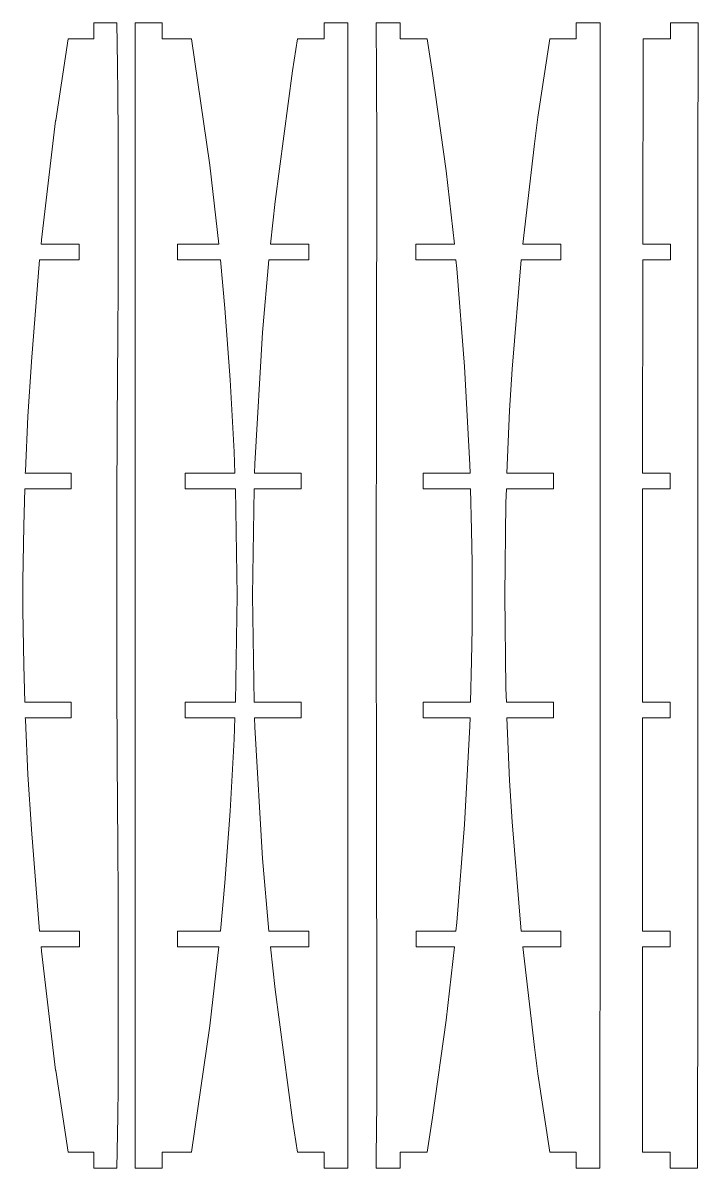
# Model space of a CAD drawing. Header units: millimetres. Extents: x -440 to 551, y -204 to 350.
# Drawn here: x 387.5 to 551.5, y -114.3 to 163.8 of the extents above; entities that cross this region are included whole.
import ezdxf

# ---------------------------------------------------------------- set-up
doc = ezdxf.new("R2010")
doc.units = ezdxf.units.MM
doc.header["$MEASUREMENT"] = 0
doc.layers.add('Layer 11', color=7, linetype='Continuous')

msp = doc.modelspace()

# ---------------------------------------------------------------- linework, layer by layer
at = {"layer": 'Layer 11', "color": 250, "lineweight": 9}
for points, knots in [([(391.5555, -56.7566), (391.5555, -56.7566), (389.5535, -32.0918), (389.5535, -32.0918), (389.5535, -32.0918), (389.5535, -32.0918), (389.5468, -32.0125), (389.5468, -32.0125), (389.5468, -32.0125), (389.5468, -32.0125), (388.7247, -18.7346), (388.7247, -18.7346), (388.7247, -18.7346), (388.7247, -18.7346), (388.0973, -5.4476), (388.0973, -5.4476), (388.0973, -5.4476), (388.0973, -5.4476), (388.0792, -4.9969), (388.0792, -4.9969), (388.0792, -4.9969), (388.0792, -4.9969), (399.1831, -4.9969), (399.1831, -4.9969), (399.1831, -4.9969), (399.1831, -4.9969), (399.1831, -1.1469), (399.1831, -1.1469), (399.1831, -1.1469), (399.1831, -1.1469), (388.0068, -1.1469), (388.0068, -1.1469), (388.0068, -1.1469), (388.0068, -1.1469), (387.9388, -1.1469), (387.9388, -1.1469), (387.9388, -1.1469), (387.9388, -1.1469), (387.6806, 7.8507), (387.6806, 7.8507), (387.6806, 7.8507), (387.6806, 7.8507), (387.4972, 21.1513), (387.4972, 21.1513), (387.4972, 21.1513), (387.4972, 21.1513), (387.4927, 22.338), (387.4927, 22.338), (387.4927, 22.338), (387.4927, 22.338), (387.4881, 24.7318), (387.4881, 24.7318), (387.4881, 24.7318), (387.4881, 24.7318), (387.4927, 27.1256), (387.4927, 27.1256), (387.4927, 27.1256), (387.4927, 27.1256), (387.4972, 28.3123), (387.4972, 28.3123), (387.4972, 28.3123), (387.4972, 28.3123), (387.6806, 41.6151), (387.6806, 41.6151), (387.6806, 41.6151), (387.6806, 41.6151), (387.9388, 50.6105), (387.9388, 50.6105), (387.9388, 50.6105), (387.9388, 50.6105), (388.0068, 50.6105), (388.0068, 50.6105), (388.0068, 50.6105), (388.0068, 50.6105), (399.174, 50.6105), (399.174, 50.6105), (399.174, 50.6105), (399.174, 50.6105), (399.174, 54.4605), (399.174, 54.4605), (399.174, 54.4605), (399.174, 54.4605), (388.0792, 54.4605), (388.0792, 54.4605), (388.0792, 54.4605), (388.0792, 54.4605), (388.0973, 54.9112), (388.0973, 54.9112), (388.0973, 54.9112), (388.0973, 54.9112), (388.7247, 68.2004), (388.7247, 68.2004), (388.7247, 68.2004), (388.7247, 68.2004), (389.5468, 81.4761), (389.5468, 81.4761), (389.5468, 81.4761), (389.5468, 81.4761), (389.5535, 81.5576), (389.5535, 81.5576), (389.5535, 81.5576), (389.5535, 81.5576), (391.5555, 106.2202), (391.5555, 106.2202), (391.5555, 106.2202), (391.5555, 106.2202), (391.739, 106.2202), (391.739, 106.2202), (391.739, 106.2202), (391.739, 106.2202), (401.1805, 106.2202), (401.1805, 106.2202), (401.1805, 106.2202), (401.1805, 106.2202), (401.1805, 110.0702), (401.1805, 110.0702), (401.1805, 110.0702), (401.1805, 110.0702), (391.9247, 110.0702), (391.9247, 110.0702), (391.9247, 110.0702), (391.9247, 110.0702), (392.0221, 111.0418), (392.0221, 111.0418), (392.0221, 111.0418), (392.0221, 111.0418), (392.0289, 111.112), (392.0289, 111.112), (392.0289, 111.112), (392.0289, 111.112), (395.4395, 139.9892), (395.4395, 139.9892), (395.4395, 139.9892), (395.4395, 139.9892), (395.4508, 140.0662), (395.4508, 140.0662), (395.4508, 140.0662), (395.4508, 140.0662), (398.4583, 159.9049), (398.4583, 159.9049), (398.4583, 159.9049), (398.4583, 159.9049), (399.1061, 159.9049), (399.1061, 159.9049), (399.1061, 159.9049), (399.1061, 159.9049), (404.6999, 159.9049), (404.6999, 159.9049), (404.6999, 159.9049), (404.6999, 159.9049), (404.6999, 163.7549), (404.6999, 163.7549), (404.6999, 163.7549), (404.6999, 163.7549), (410.2914, 163.7549), (410.2914, 163.7549), (410.2914, 163.7549), (410.2914, 163.7549), (410.4658, 153.523), (410.4658, 153.523), (410.4658, 153.523), (410.4658, 153.523), (410.5473, 146.3915), (410.5473, 146.3915), (410.5473, 146.3915), (410.5473, 146.3915), (410.6175, 136.6012), (410.6175, 136.6012), (410.6175, 136.6012), (410.6175, 136.6012), (410.5881, 99.9968), (410.5881, 99.9968), (410.5881, 99.9968), (410.5881, 99.9968), (410.5224, 87.7357), (410.5224, 87.7357), (410.5224, 87.7357), (410.5224, 87.7357), (410.4069, 66.8801), (410.4069, 66.8801), (410.4069, 66.8801), (410.4069, 66.8801), (410.3208, 45.8071), (410.3208, 45.8071), (410.3208, 45.8071), (410.3208, 45.8071), (410.2914, 24.7318), (410.2914, 24.7318), (410.2914, 24.7318), (410.2914, 24.7318), (410.3299, 4.7481), (410.3299, 4.7481), (410.3299, 4.7481), (410.3299, 4.7481), (410.4205, -15.2356), (410.4205, -15.2356), (410.4205, -15.2356), (410.4205, -15.2356), (410.5451, -36.0754), (410.5451, -36.0754), (410.5451, -36.0754), (410.5451, -36.0754), (410.613, -48.3251), (410.613, -48.3251), (410.613, -48.3251), (410.613, -48.3251), (410.656, -84.8842), (410.656, -84.8842), (410.656, -84.8842), (410.656, -84.8842), (410.5881, -94.6586), (410.5881, -94.6586), (410.5881, -94.6586), (410.5881, -94.6586), (410.5088, -101.7766), (410.5088, -101.7766), (410.5088, -101.7766), (410.5088, -101.7766), (410.2914, -114.2891), (410.2914, -114.2891), (410.2914, -114.2891), (410.2914, -114.2891), (404.6999, -114.2891), (404.6999, -114.2891), (404.6999, -114.2891), (404.6999, -114.2891), (404.6999, -110.4391), (404.6999, -110.4391), (404.6999, -110.4391), (404.6999, -110.4391), (399.1061, -110.4391), (399.1061, -110.4391), (399.1061, -110.4391), (399.1061, -110.4391), (398.4583, -110.4391), (398.4583, -110.4391), (398.4583, -110.4391), (398.4583, -110.4391), (395.4508, -90.6003), (395.4508, -90.6003), (395.4508, -90.6003), (395.4508, -90.6003), (395.4395, -90.5256), (395.4395, -90.5256), (395.4395, -90.5256), (395.4395, -90.5256), (392.0289, -61.6484), (392.0289, -61.6484), (392.0289, -61.6484), (392.0289, -61.6484), (392.0221, -61.5782), (392.0221, -61.5782), (392.0221, -61.5782), (392.0221, -61.5782), (391.9247, -60.6066), (391.9247, -60.6066), (391.9247, -60.6066), (391.9247, -60.6066), (401.1986, -60.6066), (401.1986, -60.6066), (401.1986, -60.6066), (401.1986, -60.6066), (401.1986, -56.7566), (401.1986, -56.7566), (401.1986, -56.7566), (401.1986, -56.7566), (391.739, -56.7566), (391.739, -56.7566), (391.739, -56.7566), (391.739, -56.7566), (391.5555, -56.7566), (391.5555, -56.7566), (391.5555, -56.7566), (391.5555, -56.7566), (391.5555, -56.7566), (391.5555, -56.7566)], [0, 0, 0, 0, 0.01428571, 0.01428571, 0.01428571, 0.01428571, 0.02857143, 0.02857143, 0.02857143, 0.02857143, 0.04285714, 0.04285714, 0.04285714, 0.04285714, 0.05714286, 0.05714286, 0.05714286, 0.05714286, 0.07142857, 0.07142857, 0.07142857, 0.07142857, 0.08571429, 0.08571429, 0.08571429, 0.08571429, 0.1, 0.1, 0.1, 0.1, 0.11428571, 0.11428571, 0.11428571, 0.11428571, 0.12857143, 0.12857143, 0.12857143, 0.12857143, 0.14285714, 0.14285714, 0.14285714, 0.14285714, 0.15714286, 0.15714286, 0.15714286, 0.15714286, 0.17142857, 0.17142857, 0.17142857, 0.17142857, 0.18571429, 0.18571429, 0.18571429, 0.18571429, 0.2, 0.2, 0.2, 0.2, 0.21428571, 0.21428571, 0.21428571, 0.21428571, 0.22857143, 0.22857143, 0.22857143, 0.22857143, 0.24285714, 0.24285714, 0.24285714, 0.24285714, 0.25714286, 0.25714286, 0.25714286, 0.25714286, 0.27142857, 0.27142857, 0.27142857, 0.27142857, 0.28571429, 0.28571429, 0.28571429, 0.28571429, 0.3, 0.3, 0.3, 0.3, 0.31428571, 0.31428571, 0.31428571, 0.31428571, 0.32857143, 0.32857143, 0.32857143, 0.32857143, 0.34285714, 0.34285714, 0.34285714, 0.34285714, 0.35714286, 0.35714286, 0.35714286, 0.35714286, 0.37142857, 0.37142857, 0.37142857, 0.37142857, 0.38571429, 0.38571429, 0.38571429, 0.38571429, 0.4, 0.4, 0.4, 0.4, 0.41428571, 0.41428571, 0.41428571, 0.41428571, 0.42857143, 0.42857143, 0.42857143, 0.42857143, 0.44285714, 0.44285714, 0.44285714, 0.44285714, 0.45714286, 0.45714286, 0.45714286, 0.45714286, 0.47142857, 0.47142857, 0.47142857, 0.47142857, 0.48571429, 0.48571429, 0.48571429, 0.48571429, 0.5, 0.5, 0.5, 0.5, 0.51428571, 0.51428571, 0.51428571, 0.51428571, 0.52857143, 0.52857143, 0.52857143, 0.52857143, 0.54285714, 0.54285714, 0.54285714, 0.54285714, 0.55714286, 0.55714286, 0.55714286, 0.55714286, 0.57142857, 0.57142857, 0.57142857, 0.57142857, 0.58571429, 0.58571429, 0.58571429, 0.58571429, 0.6, 0.6, 0.6, 0.6, 0.61428571, 0.61428571, 0.61428571, 0.61428571, 0.62857143, 0.62857143, 0.62857143, 0.62857143, 0.64285714, 0.64285714, 0.64285714, 0.64285714, 0.65714286, 0.65714286, 0.65714286, 0.65714286, 0.67142857, 0.67142857, 0.67142857, 0.67142857, 0.68571429, 0.68571429, 0.68571429, 0.68571429, 0.7, 0.7, 0.7, 0.7, 0.71428571, 0.71428571, 0.71428571, 0.71428571, 0.72857143, 0.72857143, 0.72857143, 0.72857143, 0.74285714, 0.74285714, 0.74285714, 0.74285714, 0.75714286, 0.75714286, 0.75714286, 0.75714286, 0.77142857, 0.77142857, 0.77142857, 0.77142857, 0.78571429, 0.78571429, 0.78571429, 0.78571429, 0.8, 0.8, 0.8, 0.8, 0.81428571, 0.81428571, 0.81428571, 0.81428571, 0.82857143, 0.82857143, 0.82857143, 0.82857143, 0.84285714, 0.84285714, 0.84285714, 0.84285714, 0.85714286, 0.85714286, 0.85714286, 0.85714286, 0.87142857, 0.87142857, 0.87142857, 0.87142857, 0.88571429, 0.88571429, 0.88571429, 0.88571429, 0.9, 0.9, 0.9, 0.9, 0.91428571, 0.91428571, 0.91428571, 0.91428571, 0.92857143, 0.92857143, 0.92857143, 0.92857143, 0.94285714, 0.94285714, 0.94285714, 0.94285714, 0.95714286, 0.95714286, 0.95714286, 0.95714286, 0.97142857, 0.97142857, 0.97142857, 0.97142857, 1, 1, 1, 1]), ([(439.0984, -1.1469), (439.0984, -1.1469), (439.5038, 24.7318), (439.5038, 24.7318), (439.5038, 24.7318), (439.5038, 24.7318), (439.0984, 50.6105), (439.0984, 50.6105), (439.0984, 50.6105), (439.0984, 50.6105), (439.0372, 50.6105), (439.0372, 50.6105), (439.0372, 50.6105), (439.0372, 50.6105), (426.9007, 50.6105), (426.9007, 50.6105), (426.9007, 50.6105), (426.9007, 50.6105), (426.9007, 54.4605), (426.9007, 54.4605), (426.9007, 54.4605), (426.9007, 54.4605), (438.9693, 54.4605), (438.9693, 54.4605), (438.9693, 54.4605), (438.9693, 54.4605), (438.7677, 59.6399), (438.7677, 59.6399), (438.7677, 59.6399), (438.7677, 59.6399), (437.8483, 77.0758), (437.8483, 77.0758), (437.8483, 77.0758), (437.8483, 77.0758), (436.5665, 94.4868), (436.5665, 94.4868), (436.5665, 94.4868), (436.5665, 94.4868), (435.493, 106.2202), (435.493, 106.2202), (435.493, 106.2202), (435.493, 106.2202), (435.3028, 106.2202), (435.3028, 106.2202), (435.3028, 106.2202), (435.3028, 106.2202), (425.0346, 106.2202), (425.0346, 106.2202), (425.0346, 106.2202), (425.0346, 106.2202), (425.0346, 110.0702), (425.0346, 110.0702), (425.0346, 110.0702), (425.0346, 110.0702), (435.1057, 110.0702), (435.1057, 110.0702), (435.1057, 110.0702), (435.1057, 110.0702), (432.9112, 129.2092), (432.9112, 129.2092), (432.9112, 129.2092), (432.9112, 129.2092), (428.4679, 159.9049), (428.4679, 159.9049), (428.4679, 159.9049), (428.4679, 159.9049), (427.8315, 159.9049), (427.8315, 159.9049), (427.8315, 159.9049), (427.8315, 159.9049), (421.2978, 159.9049), (421.2978, 159.9049), (421.2978, 159.9049), (421.2978, 159.9049), (421.2978, 163.7549), (421.2978, 163.7549), (421.2978, 163.7549), (421.2978, 163.7549), (414.7665, 163.7549), (414.7665, 163.7549), (414.7665, 163.7549), (414.7665, 163.7549), (414.7665, 160.0748), (414.7665, 160.0748), (414.7665, 160.0748), (414.7665, 160.0748), (414.7665, 151.5482), (414.7665, 151.5482), (414.7665, 151.5482), (414.7665, 151.5482), (414.7665, 111.2388), (414.7665, 111.2388), (414.7665, 111.2388), (414.7665, 111.2388), (414.7665, 93.898), (414.7665, 93.898), (414.7665, 93.898), (414.7665, 93.898), (414.7665, 77.1143), (414.7665, 77.1143), (414.7665, 77.1143), (414.7665, 77.1143), (414.7665, 50.9231), (414.7665, 50.9231), (414.7665, 50.9231), (414.7665, 50.9231), (414.7665, 24.7318), (414.7665, 24.7318), (414.7665, 24.7318), (414.7665, 24.7318), (414.7665, -3.5611), (414.7665, -3.5611), (414.7665, -3.5611), (414.7665, -3.5611), (414.7665, -31.8517), (414.7665, -31.8517), (414.7665, -31.8517), (414.7665, -31.8517), (414.7665, -48.6649), (414.7665, -48.6649), (414.7665, -48.6649), (414.7665, -48.6649), (414.7665, -66.0419), (414.7665, -66.0419), (414.7665, -66.0419), (414.7665, -66.0419), (414.7665, -106.4736), (414.7665, -106.4736), (414.7665, -106.4736), (414.7665, -106.4736), (414.7665, -114.2891), (414.7665, -114.2891), (414.7665, -114.2891), (414.7665, -114.2891), (421.2978, -114.2891), (421.2978, -114.2891), (421.2978, -114.2891), (421.2978, -114.2891), (421.2978, -110.4391), (421.2978, -110.4391), (421.2978, -110.4391), (421.2978, -110.4391), (427.8315, -110.4391), (427.8315, -110.4391), (427.8315, -110.4391), (427.8315, -110.4391), (428.4679, -110.4391), (428.4679, -110.4391), (428.4679, -110.4391), (428.4679, -110.4391), (432.9112, -79.7456), (432.9112, -79.7456), (432.9112, -79.7456), (432.9112, -79.7456), (435.1057, -60.6066), (435.1057, -60.6066), (435.1057, -60.6066), (435.1057, -60.6066), (425.0346, -60.6066), (425.0346, -60.6066), (425.0346, -60.6066), (425.0346, -60.6066), (425.0346, -56.7566), (425.0346, -56.7566), (425.0346, -56.7566), (425.0346, -56.7566), (435.3028, -56.7566), (435.3028, -56.7566), (435.3028, -56.7566), (435.3028, -56.7566), (435.493, -56.7566), (435.493, -56.7566), (435.493, -56.7566), (435.493, -56.7566), (436.5665, -45.021), (436.5665, -45.021), (436.5665, -45.021), (436.5665, -45.021), (437.8483, -27.6099), (437.8483, -27.6099), (437.8483, -27.6099), (437.8483, -27.6099), (438.7677, -10.1763), (438.7677, -10.1763), (438.7677, -10.1763), (438.7677, -10.1763), (438.9693, -4.9969), (438.9693, -4.9969), (438.9693, -4.9969), (438.9693, -4.9969), (426.9007, -4.9969), (426.9007, -4.9969), (426.9007, -4.9969), (426.9007, -4.9969), (426.9007, -1.1469), (426.9007, -1.1469), (426.9007, -1.1469), (426.9007, -1.1469), (439.0372, -1.1469), (439.0372, -1.1469), (439.0372, -1.1469), (439.0372, -1.1469), (439.0984, -1.1469), (439.0984, -1.1469), (439.0984, -1.1469), (439.0984, -1.1469), (439.0984, -1.1469), (439.0984, -1.1469)], [0, 0, 0, 0, 0.01886792, 0.01886792, 0.01886792, 0.01886792, 0.03773585, 0.03773585, 0.03773585, 0.03773585, 0.05660377, 0.05660377, 0.05660377, 0.05660377, 0.0754717, 0.0754717, 0.0754717, 0.0754717, 0.09433962, 0.09433962, 0.09433962, 0.09433962, 0.11320755, 0.11320755, 0.11320755, 0.11320755, 0.13207547, 0.13207547, 0.13207547, 0.13207547, 0.1509434, 0.1509434, 0.1509434, 0.1509434, 0.16981132, 0.16981132, 0.16981132, 0.16981132, 0.18867925, 0.18867925, 0.18867925, 0.18867925, 0.20754717, 0.20754717, 0.20754717, 0.20754717, 0.22641509, 0.22641509, 0.22641509, 0.22641509, 0.24528302, 0.24528302, 0.24528302, 0.24528302, 0.26415094, 0.26415094, 0.26415094, 0.26415094, 0.28301887, 0.28301887, 0.28301887, 0.28301887, 0.30188679, 0.30188679, 0.30188679, 0.30188679, 0.32075472, 0.32075472, 0.32075472, 0.32075472, 0.33962264, 0.33962264, 0.33962264, 0.33962264, 0.35849057, 0.35849057, 0.35849057, 0.35849057, 0.37735849, 0.37735849, 0.37735849, 0.37735849, 0.39622642, 0.39622642, 0.39622642, 0.39622642, 0.41509434, 0.41509434, 0.41509434, 0.41509434, 0.43396226, 0.43396226, 0.43396226, 0.43396226, 0.45283019, 0.45283019, 0.45283019, 0.45283019, 0.47169811, 0.47169811, 0.47169811, 0.47169811, 0.49056604, 0.49056604, 0.49056604, 0.49056604, 0.50943396, 0.50943396, 0.50943396, 0.50943396, 0.52830189, 0.52830189, 0.52830189, 0.52830189, 0.54716981, 0.54716981, 0.54716981, 0.54716981, 0.56603774, 0.56603774, 0.56603774, 0.56603774, 0.58490566, 0.58490566, 0.58490566, 0.58490566, 0.60377358, 0.60377358, 0.60377358, 0.60377358, 0.62264151, 0.62264151, 0.62264151, 0.62264151, 0.64150943, 0.64150943, 0.64150943, 0.64150943, 0.66037736, 0.66037736, 0.66037736, 0.66037736, 0.67924528, 0.67924528, 0.67924528, 0.67924528, 0.69811321, 0.69811321, 0.69811321, 0.69811321, 0.71698113, 0.71698113, 0.71698113, 0.71698113, 0.73584906, 0.73584906, 0.73584906, 0.73584906, 0.75471698, 0.75471698, 0.75471698, 0.75471698, 0.77358491, 0.77358491, 0.77358491, 0.77358491, 0.79245283, 0.79245283, 0.79245283, 0.79245283, 0.81132075, 0.81132075, 0.81132075, 0.81132075, 0.83018868, 0.83018868, 0.83018868, 0.83018868, 0.8490566, 0.8490566, 0.8490566, 0.8490566, 0.86792453, 0.86792453, 0.86792453, 0.86792453, 0.88679245, 0.88679245, 0.88679245, 0.88679245, 0.90566038, 0.90566038, 0.90566038, 0.90566038, 0.9245283, 0.9245283, 0.9245283, 0.9245283, 0.94339623, 0.94339623, 0.94339623, 0.94339623, 0.96226415, 0.96226415, 0.96226415, 0.96226415, 1, 1, 1, 1]), ([(447.2083, -56.7566), (447.2083, -56.7566), (445.6728, -39.1282), (445.6728, -39.1282), (445.6728, -39.1282), (445.6728, -39.1282), (443.8384, -7.2208), (443.8384, -7.2208), (443.8384, -7.2208), (443.8384, -7.2208), (443.7569, -4.9969), (443.7569, -4.9969), (443.7569, -4.9969), (443.7569, -4.9969), (455.0645, -4.9969), (455.0645, -4.9969), (455.0645, -4.9969), (455.0645, -4.9969), (455.0645, -1.1469), (455.0645, -1.1469), (455.0645, -1.1469), (455.0645, -1.1469), (443.6912, -1.1469), (443.6912, -1.1469), (443.6912, -1.1469), (443.6912, -1.1469), (443.6278, -1.1469), (443.6278, -1.1469), (443.6278, -1.1469), (443.6278, -1.1469), (443.2269, 24.7318), (443.2269, 24.7318), (443.2269, 24.7318), (443.2269, 24.7318), (443.6278, 50.6105), (443.6278, 50.6105), (443.6278, 50.6105), (443.6278, 50.6105), (443.6912, 50.6105), (443.6912, 50.6105), (443.6912, 50.6105), (443.6912, 50.6105), (455.0645, 50.6105), (455.0645, 50.6105), (455.0645, 50.6105), (455.0645, 50.6105), (455.0645, 54.4605), (455.0645, 54.4605), (455.0645, 54.4605), (455.0645, 54.4605), (443.7569, 54.4605), (443.7569, 54.4605), (443.7569, 54.4605), (443.7569, 54.4605), (443.8384, 56.6867), (443.8384, 56.6867), (443.8384, 56.6867), (443.8384, 56.6867), (445.6728, 88.5941), (445.6728, 88.5941), (445.6728, 88.5941), (445.6728, 88.5941), (447.2083, 106.2202), (447.2083, 106.2202), (447.2083, 106.2202), (447.2083, 106.2202), (447.3985, 106.2202), (447.3985, 106.2202), (447.3985, 106.2202), (447.3985, 106.2202), (456.917, 106.2202), (456.917, 106.2202), (456.917, 106.2202), (456.917, 106.2202), (456.917, 110.0702), (456.917, 110.0702), (456.917, 110.0702), (456.917, 110.0702), (447.5933, 110.0702), (447.5933, 110.0702), (447.5933, 110.0702), (447.5933, 110.0702), (448.7143, 120.4086), (448.7143, 120.4086), (448.7143, 120.4086), (448.7143, 120.4086), (452.9516, 152.0849), (452.9516, 152.0849), (452.9516, 152.0849), (452.9516, 152.0849), (454.1813, 159.9049), (454.1813, 159.9049), (454.1813, 159.9049), (454.1813, 159.9049), (454.8154, 159.9049), (454.8154, 159.9049), (454.8154, 159.9049), (454.8154, 159.9049), (460.6266, 159.9049), (460.6266, 159.9049), (460.6266, 159.9049), (460.6266, 159.9049), (460.6266, 163.7549), (460.6266, 163.7549), (460.6266, 163.7549), (460.6266, 163.7549), (466.4378, 163.7549), (466.4378, 163.7549), (466.4378, 163.7549), (466.4378, 163.7549), (466.4378, 163.1729), (466.4378, 163.1729), (466.4378, 163.1729), (466.4378, 163.1729), (466.4378, 133.7069), (466.4378, 133.7069), (466.4378, 133.7069), (466.4378, 133.7069), (466.4378, 105.4865), (466.4378, 105.4865), (466.4378, 105.4865), (466.4378, 105.4865), (466.4378, 65.1091), (466.4378, 65.1091), (466.4378, 65.1091), (466.4378, 65.1091), (466.4378, 24.7318), (466.4378, 24.7318), (466.4378, 24.7318), (466.4378, 24.7318), (466.4378, -22.0093), (466.4378, -22.0093), (466.4378, -22.0093), (466.4378, -22.0093), (466.4378, -68.7482), (466.4378, -68.7482), (466.4378, -68.7482), (466.4378, -68.7482), (466.4378, -97.1815), (466.4378, -97.1815), (466.4378, -97.1815), (466.4378, -97.1815), (466.4378, -114.2891), (466.4378, -114.2891), (466.4378, -114.2891), (466.4378, -114.2891), (460.6266, -114.2891), (460.6266, -114.2891), (460.6266, -114.2891), (460.6266, -114.2891), (460.6266, -110.4391), (460.6266, -110.4391), (460.6266, -110.4391), (460.6266, -110.4391), (454.8154, -110.4391), (454.8154, -110.4391), (454.8154, -110.4391), (454.8154, -110.4391), (454.1813, -110.4391), (454.1813, -110.4391), (454.1813, -110.4391), (454.1813, -110.4391), (452.9516, -102.6213), (452.9516, -102.6213), (452.9516, -102.6213), (452.9516, -102.6213), (448.7143, -70.9427), (448.7143, -70.9427), (448.7143, -70.9427), (448.7143, -70.9427), (447.5933, -60.6066), (447.5933, -60.6066), (447.5933, -60.6066), (447.5933, -60.6066), (456.917, -60.6066), (456.917, -60.6066), (456.917, -60.6066), (456.917, -60.6066), (456.917, -56.7566), (456.917, -56.7566), (456.917, -56.7566), (456.917, -56.7566), (447.3985, -56.7566), (447.3985, -56.7566), (447.3985, -56.7566), (447.3985, -56.7566), (447.2083, -56.7566), (447.2083, -56.7566), (447.2083, -56.7566), (447.2083, -56.7566), (447.2083, -56.7566), (447.2083, -56.7566)], [0, 0, 0, 0, 0.02040816, 0.02040816, 0.02040816, 0.02040816, 0.04081633, 0.04081633, 0.04081633, 0.04081633, 0.06122449, 0.06122449, 0.06122449, 0.06122449, 0.08163265, 0.08163265, 0.08163265, 0.08163265, 0.10204082, 0.10204082, 0.10204082, 0.10204082, 0.12244898, 0.12244898, 0.12244898, 0.12244898, 0.14285714, 0.14285714, 0.14285714, 0.14285714, 0.16326531, 0.16326531, 0.16326531, 0.16326531, 0.18367347, 0.18367347, 0.18367347, 0.18367347, 0.20408163, 0.20408163, 0.20408163, 0.20408163, 0.2244898, 0.2244898, 0.2244898, 0.2244898, 0.24489796, 0.24489796, 0.24489796, 0.24489796, 0.26530612, 0.26530612, 0.26530612, 0.26530612, 0.28571429, 0.28571429, 0.28571429, 0.28571429, 0.30612245, 0.30612245, 0.30612245, 0.30612245, 0.32653061, 0.32653061, 0.32653061, 0.32653061, 0.34693878, 0.34693878, 0.34693878, 0.34693878, 0.36734694, 0.36734694, 0.36734694, 0.36734694, 0.3877551, 0.3877551, 0.3877551, 0.3877551, 0.40816327, 0.40816327, 0.40816327, 0.40816327, 0.42857143, 0.42857143, 0.42857143, 0.42857143, 0.44897959, 0.44897959, 0.44897959, 0.44897959, 0.46938776, 0.46938776, 0.46938776, 0.46938776, 0.48979592, 0.48979592, 0.48979592, 0.48979592, 0.51020408, 0.51020408, 0.51020408, 0.51020408, 0.53061224, 0.53061224, 0.53061224, 0.53061224, 0.55102041, 0.55102041, 0.55102041, 0.55102041, 0.57142857, 0.57142857, 0.57142857, 0.57142857, 0.59183673, 0.59183673, 0.59183673, 0.59183673, 0.6122449, 0.6122449, 0.6122449, 0.6122449, 0.63265306, 0.63265306, 0.63265306, 0.63265306, 0.65306122, 0.65306122, 0.65306122, 0.65306122, 0.67346939, 0.67346939, 0.67346939, 0.67346939, 0.69387755, 0.69387755, 0.69387755, 0.69387755, 0.71428571, 0.71428571, 0.71428571, 0.71428571, 0.73469388, 0.73469388, 0.73469388, 0.73469388, 0.75510204, 0.75510204, 0.75510204, 0.75510204, 0.7755102, 0.7755102, 0.7755102, 0.7755102, 0.79591837, 0.79591837, 0.79591837, 0.79591837, 0.81632653, 0.81632653, 0.81632653, 0.81632653, 0.83673469, 0.83673469, 0.83673469, 0.83673469, 0.85714286, 0.85714286, 0.85714286, 0.85714286, 0.87755102, 0.87755102, 0.87755102, 0.87755102, 0.89795918, 0.89795918, 0.89795918, 0.89795918, 0.91836735, 0.91836735, 0.91836735, 0.91836735, 0.93877551, 0.93877551, 0.93877551, 0.93877551, 0.95918367, 0.95918367, 0.95918367, 0.95918367, 1, 1, 1, 1]), ([(492.6472, -56.7566), (492.6472, -56.7566), (492.851, -54.6527), (492.851, -54.6527), (492.851, -54.6527), (492.851, -54.6527), (494.767, -30.8553), (494.767, -30.8553), (494.767, -30.8553), (494.767, -30.8553), (496.0058, -7.0148), (496.0058, -7.0148), (496.0058, -7.0148), (496.0058, -7.0148), (496.0782, -4.9969), (496.0782, -4.9969), (496.0782, -4.9969), (496.0782, -4.9969), (484.7253, -4.9969), (484.7253, -4.9969), (484.7253, -4.9969), (484.7253, -4.9969), (484.7253, -1.1469), (484.7253, -1.1469), (484.7253, -1.1469), (484.7253, -1.1469), (496.1439, -1.1469), (496.1439, -1.1469), (496.1439, -1.1469), (496.1439, -1.1469), (496.2073, -1.1469), (496.2073, -1.1469), (496.2073, -1.1469), (496.2073, -1.1469), (496.4542, 8.8563), (496.4542, 8.8563), (496.4542, 8.8563), (496.4542, 8.8563), (496.5674, 16.794), (496.5674, 16.794), (496.5674, 16.794), (496.5674, 16.794), (496.6036, 24.7318), (496.6036, 24.7318), (496.6036, 24.7318), (496.6036, 24.7318), (496.5674, 32.6718), (496.5674, 32.6718), (496.5674, 32.6718), (496.5674, 32.6718), (496.4542, 40.6096), (496.4542, 40.6096), (496.4542, 40.6096), (496.4542, 40.6096), (496.2073, 50.6105), (496.2073, 50.6105), (496.2073, 50.6105), (496.2073, 50.6105), (496.1439, 50.6105), (496.1439, 50.6105), (496.1439, 50.6105), (496.1439, 50.6105), (484.7208, 50.6105), (484.7208, 50.6105), (484.7208, 50.6105), (484.7208, 50.6105), (484.7208, 54.4605), (484.7208, 54.4605), (484.7208, 54.4605), (484.7208, 54.4605), (496.0782, 54.4605), (496.0782, 54.4605), (496.0782, 54.4605), (496.0782, 54.4605), (496.0058, 56.4784), (496.0058, 56.4784), (496.0058, 56.4784), (496.0058, 56.4784), (494.767, 80.3211), (494.767, 80.3211), (494.767, 80.3211), (494.767, 80.3211), (492.851, 104.1163), (492.851, 104.1163), (492.851, 104.1163), (492.851, 104.1163), (492.6472, 106.2202), (492.6472, 106.2202), (492.6472, 106.2202), (492.6472, 106.2202), (492.457, 106.2202), (492.457, 106.2202), (492.457, 106.2202), (492.457, 106.2202), (482.9475, 106.2202), (482.9475, 106.2202), (482.9475, 106.2202), (482.9475, 106.2202), (482.9475, 110.0702), (482.9475, 110.0702), (482.9475, 110.0702), (482.9475, 110.0702), (492.2645, 110.0702), (492.2645, 110.0702), (492.2645, 110.0702), (492.2645, 110.0702), (490.2557, 127.8481), (490.2557, 127.8481), (490.2557, 127.8481), (490.2557, 127.8481), (486.9832, 151.4984), (486.9832, 151.4984), (486.9832, 151.4984), (486.9832, 151.4984), (485.6538, 159.9049), (485.6538, 159.9049), (485.6538, 159.9049), (485.6538, 159.9049), (485.0152, 159.9049), (485.0152, 159.9049), (485.0152, 159.9049), (485.0152, 159.9049), (479.1451, 159.9049), (479.1451, 159.9049), (479.1451, 159.9049), (479.1451, 159.9049), (479.1451, 163.7549), (479.1451, 163.7549), (479.1451, 163.7549), (479.1451, 163.7549), (473.2727, 163.7549), (473.2727, 163.7549), (473.2727, 163.7549), (473.2727, 163.7549), (473.3859, 151.4553), (473.3859, 151.4553), (473.3859, 151.4553), (473.3859, 151.4553), (473.4539, 132.7852), (473.4539, 132.7852), (473.4539, 132.7852), (473.4539, 132.7852), (473.3565, 78.7585), (473.3565, 78.7585), (473.3565, 78.7585), (473.3565, 78.7585), (473.2772, 24.7318), (473.2772, 24.7318), (473.2772, 24.7318), (473.2772, 24.7318), (473.3701, -27.5782), (473.3701, -27.5782), (473.3701, -27.5782), (473.3701, -27.5782), (473.4788, -79.8905), (473.4788, -79.8905), (473.4788, -79.8905), (473.4788, -79.8905), (473.4222, -98.4769), (473.4222, -98.4769), (473.4222, -98.4769), (473.4222, -98.4769), (473.3135, -111.4514), (473.3135, -111.4514), (473.3135, -111.4514), (473.3135, -111.4514), (473.2795, -114.2891), (473.2795, -114.2891), (473.2795, -114.2891), (473.2795, -114.2891), (479.1473, -114.2891), (479.1473, -114.2891), (479.1473, -114.2891), (479.1473, -114.2891), (479.1473, -110.4391), (479.1473, -110.4391), (479.1473, -110.4391), (479.1473, -110.4391), (485.0152, -110.4391), (485.0152, -110.4391), (485.0152, -110.4391), (485.0152, -110.4391), (485.6538, -110.4391), (485.6538, -110.4391), (485.6538, -110.4391), (485.6538, -110.4391), (486.9832, -102.0325), (486.9832, -102.0325), (486.9832, -102.0325), (486.9832, -102.0325), (490.2557, -78.3845), (490.2557, -78.3845), (490.2557, -78.3845), (490.2557, -78.3845), (492.2645, -60.6066), (492.2645, -60.6066), (492.2645, -60.6066), (492.2645, -60.6066), (482.9588, -60.6066), (482.9588, -60.6066), (482.9588, -60.6066), (482.9588, -60.6066), (482.9588, -56.7566), (482.9588, -56.7566), (482.9588, -56.7566), (482.9588, -56.7566), (492.457, -56.7566), (492.457, -56.7566), (492.457, -56.7566), (492.457, -56.7566), (492.6472, -56.7566), (492.6472, -56.7566), (492.6472, -56.7566), (492.6472, -56.7566), (492.6472, -56.7566), (492.6472, -56.7566)], [0, 0, 0, 0, 0.01818182, 0.01818182, 0.01818182, 0.01818182, 0.03636364, 0.03636364, 0.03636364, 0.03636364, 0.05454545, 0.05454545, 0.05454545, 0.05454545, 0.07272727, 0.07272727, 0.07272727, 0.07272727, 0.09090909, 0.09090909, 0.09090909, 0.09090909, 0.10909091, 0.10909091, 0.10909091, 0.10909091, 0.12727273, 0.12727273, 0.12727273, 0.12727273, 0.14545455, 0.14545455, 0.14545455, 0.14545455, 0.16363636, 0.16363636, 0.16363636, 0.16363636, 0.18181818, 0.18181818, 0.18181818, 0.18181818, 0.2, 0.2, 0.2, 0.2, 0.21818182, 0.21818182, 0.21818182, 0.21818182, 0.23636364, 0.23636364, 0.23636364, 0.23636364, 0.25454545, 0.25454545, 0.25454545, 0.25454545, 0.27272727, 0.27272727, 0.27272727, 0.27272727, 0.29090909, 0.29090909, 0.29090909, 0.29090909, 0.30909091, 0.30909091, 0.30909091, 0.30909091, 0.32727273, 0.32727273, 0.32727273, 0.32727273, 0.34545455, 0.34545455, 0.34545455, 0.34545455, 0.36363636, 0.36363636, 0.36363636, 0.36363636, 0.38181818, 0.38181818, 0.38181818, 0.38181818, 0.4, 0.4, 0.4, 0.4, 0.41818182, 0.41818182, 0.41818182, 0.41818182, 0.43636364, 0.43636364, 0.43636364, 0.43636364, 0.45454545, 0.45454545, 0.45454545, 0.45454545, 0.47272727, 0.47272727, 0.47272727, 0.47272727, 0.49090909, 0.49090909, 0.49090909, 0.49090909, 0.50909091, 0.50909091, 0.50909091, 0.50909091, 0.52727273, 0.52727273, 0.52727273, 0.52727273, 0.54545455, 0.54545455, 0.54545455, 0.54545455, 0.56363636, 0.56363636, 0.56363636, 0.56363636, 0.58181818, 0.58181818, 0.58181818, 0.58181818, 0.6, 0.6, 0.6, 0.6, 0.61818182, 0.61818182, 0.61818182, 0.61818182, 0.63636364, 0.63636364, 0.63636364, 0.63636364, 0.65454545, 0.65454545, 0.65454545, 0.65454545, 0.67272727, 0.67272727, 0.67272727, 0.67272727, 0.69090909, 0.69090909, 0.69090909, 0.69090909, 0.70909091, 0.70909091, 0.70909091, 0.70909091, 0.72727273, 0.72727273, 0.72727273, 0.72727273, 0.74545455, 0.74545455, 0.74545455, 0.74545455, 0.76363636, 0.76363636, 0.76363636, 0.76363636, 0.78181818, 0.78181818, 0.78181818, 0.78181818, 0.8, 0.8, 0.8, 0.8, 0.81818182, 0.81818182, 0.81818182, 0.81818182, 0.83636364, 0.83636364, 0.83636364, 0.83636364, 0.85454545, 0.85454545, 0.85454545, 0.85454545, 0.87272727, 0.87272727, 0.87272727, 0.87272727, 0.89090909, 0.89090909, 0.89090909, 0.89090909, 0.90909091, 0.90909091, 0.90909091, 0.90909091, 0.92727273, 0.92727273, 0.92727273, 0.92727273, 0.94545455, 0.94545455, 0.94545455, 0.94545455, 0.96363636, 0.96363636, 0.96363636, 0.96363636, 1, 1, 1, 1]), ([(508.4752, -56.7566), (508.4752, -56.7566), (506.2988, -30.2075), (506.2988, -30.2075), (506.2988, -30.2075), (506.2988, -30.2075), (505.6987, -20.1908), (505.6987, -20.1908), (505.6987, -20.1908), (505.6987, -20.1908), (505.0193, -4.9969), (505.0193, -4.9969), (505.0193, -4.9969), (505.0193, -4.9969), (516.3088, -4.9969), (516.3088, -4.9969), (516.3088, -4.9969), (516.3088, -4.9969), (516.3088, -1.1469), (516.3088, -1.1469), (516.3088, -1.1469), (516.3088, -1.1469), (504.9536, -1.1469), (504.9536, -1.1469), (504.9536, -1.1469), (504.9536, -1.1469), (504.8925, -1.1469), (504.8925, -1.1469), (504.8925, -1.1469), (504.8925, -1.1469), (504.7928, 2.2637), (504.7928, 2.2637), (504.7928, 2.2637), (504.7928, 2.2637), (504.4939, 24.7318), (504.4939, 24.7318), (504.4939, 24.7318), (504.4939, 24.7318), (504.7928, 47.2022), (504.7928, 47.2022), (504.7928, 47.2022), (504.7928, 47.2022), (504.8925, 50.6105), (504.8925, 50.6105), (504.8925, 50.6105), (504.8925, 50.6105), (504.9536, 50.6105), (504.9536, 50.6105), (504.9536, 50.6105), (504.9536, 50.6105), (516.3065, 50.6105), (516.3065, 50.6105), (516.3065, 50.6105), (516.3065, 50.6105), (516.3065, 54.4605), (516.3065, 54.4605), (516.3065, 54.4605), (516.3065, 54.4605), (505.0193, 54.4605), (505.0193, 54.4605), (505.0193, 54.4605), (505.0193, 54.4605), (505.6987, 69.6544), (505.6987, 69.6544), (505.6987, 69.6544), (505.6987, 69.6544), (506.2988, 79.6712), (506.2988, 79.6712), (506.2988, 79.6712), (506.2988, 79.6712), (508.4752, 106.2202), (508.4752, 106.2202), (508.4752, 106.2202), (508.4752, 106.2202), (508.6654, 106.2202), (508.6654, 106.2202), (508.6654, 106.2202), (508.6654, 106.2202), (518.1591, 106.2202), (518.1591, 106.2202), (518.1591, 106.2202), (518.1591, 106.2202), (518.1591, 110.0702), (518.1591, 110.0702), (518.1591, 110.0702), (518.1591, 110.0702), (508.8602, 110.0702), (508.8602, 110.0702), (508.8602, 110.0702), (508.8602, 110.0702), (511.7047, 134.3863), (511.7047, 134.3863), (511.7047, 134.3863), (511.7047, 134.3863), (512.5788, 140.843), (512.5788, 140.843), (512.5788, 140.843), (512.5788, 140.843), (515.4437, 159.9049), (515.4437, 159.9049), (515.4437, 159.9049), (515.4437, 159.9049), (516.0755, 159.9049), (516.0755, 159.9049), (516.0755, 159.9049), (516.0755, 159.9049), (521.8596, 159.9049), (521.8596, 159.9049), (521.8596, 159.9049), (521.8596, 159.9049), (521.8596, 163.7549), (521.8596, 163.7549), (521.8596, 163.7549), (521.8596, 163.7549), (527.6459, 163.7549), (527.6459, 163.7549), (527.6459, 163.7549), (527.6459, 163.7549), (527.6572, 93.6443), (527.6572, 93.6443), (527.6572, 93.6443), (527.6572, 93.6443), (527.6595, 59.1892), (527.6595, 59.1892), (527.6595, 59.1892), (527.6595, 59.1892), (527.6617, 41.9594), (527.6617, 41.9594), (527.6617, 41.9594), (527.6617, 41.9594), (527.6617, 24.7318), (527.6617, 24.7318), (527.6617, 24.7318), (527.6617, 24.7318), (527.664, 9.0623), (527.664, 9.0623), (527.664, 9.0623), (527.664, 9.0623), (527.664, -6.6071), (527.664, -6.6071), (527.664, -6.6071), (527.664, -6.6071), (527.664, -37.946), (527.664, -37.946), (527.664, -37.946), (527.664, -37.946), (527.6391, -114.2891), (527.6391, -114.2891), (527.6391, -114.2891), (527.6391, -114.2891), (521.8573, -114.2891), (521.8573, -114.2891), (521.8573, -114.2891), (521.8573, -114.2891), (521.8573, -110.4391), (521.8573, -110.4391), (521.8573, -110.4391), (521.8573, -110.4391), (516.0755, -110.4391), (516.0755, -110.4391), (516.0755, -110.4391), (516.0755, -110.4391), (515.4437, -110.4391), (515.4437, -110.4391), (515.4437, -110.4391), (515.4437, -110.4391), (512.5788, -91.3794), (512.5788, -91.3794), (512.5788, -91.3794), (512.5788, -91.3794), (511.7047, -84.9227), (511.7047, -84.9227), (511.7047, -84.9227), (511.7047, -84.9227), (508.8602, -60.6066), (508.8602, -60.6066), (508.8602, -60.6066), (508.8602, -60.6066), (518.1613, -60.6066), (518.1613, -60.6066), (518.1613, -60.6066), (518.1613, -60.6066), (518.1613, -56.7566), (518.1613, -56.7566), (518.1613, -56.7566), (518.1613, -56.7566), (508.6654, -56.7566), (508.6654, -56.7566), (508.6654, -56.7566), (508.6654, -56.7566), (508.4752, -56.7566), (508.4752, -56.7566), (508.4752, -56.7566), (508.4752, -56.7566), (508.4752, -56.7566), (508.4752, -56.7566)], [0, 0, 0, 0, 0.02, 0.02, 0.02, 0.02, 0.04, 0.04, 0.04, 0.04, 0.06, 0.06, 0.06, 0.06, 0.08, 0.08, 0.08, 0.08, 0.1, 0.1, 0.1, 0.1, 0.12, 0.12, 0.12, 0.12, 0.14, 0.14, 0.14, 0.14, 0.16, 0.16, 0.16, 0.16, 0.18, 0.18, 0.18, 0.18, 0.2, 0.2, 0.2, 0.2, 0.22, 0.22, 0.22, 0.22, 0.24, 0.24, 0.24, 0.24, 0.26, 0.26, 0.26, 0.26, 0.28, 0.28, 0.28, 0.28, 0.3, 0.3, 0.3, 0.3, 0.32, 0.32, 0.32, 0.32, 0.34, 0.34, 0.34, 0.34, 0.36, 0.36, 0.36, 0.36, 0.38, 0.38, 0.38, 0.38, 0.4, 0.4, 0.4, 0.4, 0.42, 0.42, 0.42, 0.42, 0.44, 0.44, 0.44, 0.44, 0.46, 0.46, 0.46, 0.46, 0.48, 0.48, 0.48, 0.48, 0.5, 0.5, 0.5, 0.5, 0.52, 0.52, 0.52, 0.52, 0.54, 0.54, 0.54, 0.54, 0.56, 0.56, 0.56, 0.56, 0.58, 0.58, 0.58, 0.58, 0.6, 0.6, 0.6, 0.6, 0.62, 0.62, 0.62, 0.62, 0.64, 0.64, 0.64, 0.64, 0.66, 0.66, 0.66, 0.66, 0.68, 0.68, 0.68, 0.68, 0.7, 0.7, 0.7, 0.7, 0.72, 0.72, 0.72, 0.72, 0.74, 0.74, 0.74, 0.74, 0.76, 0.76, 0.76, 0.76, 0.78, 0.78, 0.78, 0.78, 0.8, 0.8, 0.8, 0.8, 0.82, 0.82, 0.82, 0.82, 0.84, 0.84, 0.84, 0.84, 0.86, 0.86, 0.86, 0.86, 0.88, 0.88, 0.88, 0.88, 0.9, 0.9, 0.9, 0.9, 0.92, 0.92, 0.92, 0.92, 0.94, 0.94, 0.94, 0.94, 0.96, 0.96, 0.96, 0.96, 1, 1, 1, 1]), ([(544.7874, 159.9049), (544.7874, 159.9049), (544.7874, 163.7549), (544.7874, 163.7549), (544.7874, 163.7549), (544.7874, 163.7549), (551.4637, 163.7549), (551.4637, 163.7549), (551.4637, 163.7549), (551.4637, 163.7549), (551.4343, 125.3388), (551.4343, 125.3388), (551.4343, 125.3388), (551.4343, 125.3388), (551.4366, 86.925), (551.4366, 86.925), (551.4366, 86.925), (551.4366, 86.925), (551.4366, 24.7318), (551.4366, 24.7318), (551.4366, 24.7318), (551.4366, 24.7318), (551.4184, -15.8176), (551.4184, -15.8176), (551.4184, -15.8176), (551.4184, -15.8176), (551.3799, -65.0545), (551.3799, -65.0545), (551.3799, -65.0545), (551.3799, -65.0545), (551.3573, -114.2891), (551.3573, -114.2891), (551.3573, -114.2891), (551.3573, -114.2891), (544.6493, -114.2891), (544.6493, -114.2891), (544.6493, -114.2891), (544.6493, -114.2891), (544.6493, -110.4391), (544.6493, -110.4391), (544.6493, -110.4391), (544.6493, -110.4391), (537.9435, -110.4391), (537.9435, -110.4391), (537.9435, -110.4391), (537.9435, -110.4391), (537.939, -60.6066), (537.939, -60.6066), (537.939, -60.6066), (537.939, -60.6066), (544.6628, -60.6066), (544.6628, -60.6066), (544.6628, -60.6066), (544.6628, -60.6066), (544.6628, -56.7566), (544.6628, -56.7566), (544.6628, -56.7566), (544.6628, -56.7566), (537.939, -56.7566), (537.939, -56.7566), (537.939, -56.7566), (537.939, -56.7566), (537.939, -51.2194), (537.939, -51.2194), (537.939, -51.2194), (537.939, -51.2194), (537.9503, -4.9969), (537.9503, -4.9969), (537.9503, -4.9969), (537.9503, -4.9969), (544.6878, -4.9969), (544.6878, -4.9969), (544.6878, -4.9969), (544.6878, -4.9969), (544.6878, -1.1469), (544.6878, -1.1469), (544.6878, -1.1469), (544.6878, -1.1469), (537.9525, -1.1469), (537.9525, -1.1469), (537.9525, -1.1469), (537.9525, -1.1469), (537.9707, 24.7318), (537.9707, 24.7318), (537.9707, 24.7318), (537.9707, 24.7318), (537.9933, 48.484), (537.9933, 48.484), (537.9933, 48.484), (537.9933, 48.484), (537.9956, 50.6105), (537.9956, 50.6105), (537.9956, 50.6105), (537.9956, 50.6105), (544.7172, 50.6105), (544.7172, 50.6105), (544.7172, 50.6105), (544.7172, 50.6105), (544.7172, 54.4605), (544.7172, 54.4605), (544.7172, 54.4605), (544.7172, 54.4605), (538.0001, 54.4605), (538.0001, 54.4605), (538.0001, 54.4605), (538.0001, 54.4605), (538.0635, 106.2202), (538.0635, 106.2202), (538.0635, 106.2202), (538.0635, 106.2202), (544.7489, 106.2202), (544.7489, 106.2202), (544.7489, 106.2202), (544.7489, 106.2202), (544.7489, 110.0702), (544.7489, 110.0702), (544.7489, 110.0702), (544.7489, 110.0702), (538.068, 110.0702), (538.068, 110.0702), (538.068, 110.0702), (538.068, 110.0702), (538.1111, 159.9049), (538.1111, 159.9049), (538.1111, 159.9049), (538.1111, 159.9049), (544.7874, 159.9049), (544.7874, 159.9049), (544.7874, 159.9049), (544.7874, 159.9049), (544.7874, 159.9049), (544.7874, 159.9049)], [0, 0, 0, 0, 0.02941176, 0.02941176, 0.02941176, 0.02941176, 0.05882353, 0.05882353, 0.05882353, 0.05882353, 0.08823529, 0.08823529, 0.08823529, 0.08823529, 0.11764706, 0.11764706, 0.11764706, 0.11764706, 0.14705882, 0.14705882, 0.14705882, 0.14705882, 0.17647059, 0.17647059, 0.17647059, 0.17647059, 0.20588235, 0.20588235, 0.20588235, 0.20588235, 0.23529412, 0.23529412, 0.23529412, 0.23529412, 0.26470588, 0.26470588, 0.26470588, 0.26470588, 0.29411765, 0.29411765, 0.29411765, 0.29411765, 0.32352941, 0.32352941, 0.32352941, 0.32352941, 0.35294118, 0.35294118, 0.35294118, 0.35294118, 0.38235294, 0.38235294, 0.38235294, 0.38235294, 0.41176471, 0.41176471, 0.41176471, 0.41176471, 0.44117647, 0.44117647, 0.44117647, 0.44117647, 0.47058824, 0.47058824, 0.47058824, 0.47058824, 0.5, 0.5, 0.5, 0.5, 0.52941176, 0.52941176, 0.52941176, 0.52941176, 0.55882353, 0.55882353, 0.55882353, 0.55882353, 0.58823529, 0.58823529, 0.58823529, 0.58823529, 0.61764706, 0.61764706, 0.61764706, 0.61764706, 0.64705882, 0.64705882, 0.64705882, 0.64705882, 0.67647059, 0.67647059, 0.67647059, 0.67647059, 0.70588235, 0.70588235, 0.70588235, 0.70588235, 0.73529412, 0.73529412, 0.73529412, 0.73529412, 0.76470588, 0.76470588, 0.76470588, 0.76470588, 0.79411765, 0.79411765, 0.79411765, 0.79411765, 0.82352941, 0.82352941, 0.82352941, 0.82352941, 0.85294118, 0.85294118, 0.85294118, 0.85294118, 0.88235294, 0.88235294, 0.88235294, 0.88235294, 0.91176471, 0.91176471, 0.91176471, 0.91176471, 0.94117647, 0.94117647, 0.94117647, 0.94117647, 1, 1, 1, 1])]:
    msp.add_open_spline(points, degree=3, knots=knots, dxfattribs=at)

doc.saveas('drawing.dxf')
